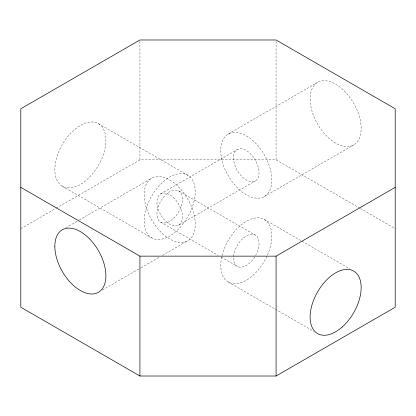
<?xml version="1.0" encoding="UTF-8"?>
<svg xmlns="http://www.w3.org/2000/svg" width="416" height="416" viewBox="0 0 416 416"><rect width="100%" height="100%" fill="white"/><g stroke="black" fill="none" stroke-linecap="round" stroke-linejoin="round"><path stroke-width="0.31" stroke-dasharray="2.08 1.56" d="M20.8 228.634L55.64 208.52M56.202 208.198L139.927 159.858L276.073 159.858L359.798 208.198M65.686 227.843L78.608 220.386M79.17 220.059L151.658 178.209M228.238 133.994L317.585 82.41M160.685 193.84L237.266 149.625M178.734 225.108L255.315 180.892M102.346 290.051L140.556 267.987M141.118 267.665L159.666 256.958M162.474 255.336L187.762 240.739M264.342 196.524L353.688 144.94M360.36 208.52L395.2 228.634M98.415 123.677A36.104 20.842 -60 0 1 86.97 179.603A36.104 20.842 -60 0 1 55.708 161.548A36.104 20.842 -60 0 1 98.415 123.677L187.762 175.261A36.104 20.842 -60 0 1 176.316 231.182A36.104 20.842 -60 0 1 145.054 213.132A36.104 20.842 -60 0 1 187.762 175.261M264.342 219.476A36.104 20.842 -60 0 1 252.897 275.397A36.104 20.842 -60 0 1 221.634 257.348A36.104 20.842 -60 0 1 264.342 219.476L301.428 240.89M301.99 241.212L349.752 268.788M178.734 190.892A18.049 10.421 -60 0 1 173.014 218.858A18.049 10.421 -60 0 1 157.378 209.83A18.049 10.421 -60 0 1 178.734 190.892L255.315 235.108M160.685 222.16L218.26 255.398M221.057 257.015L237.266 266.375M62.312 186.207L151.658 237.791M228.238 282.006L274.882 308.932M275.444 309.254L313.654 331.318M276.073 41.283L276.073 159.858M139.927 41.283L139.927 159.858M233.605 256.417A18.049 10.421 -60 0 1 251.638 234.27A18.049 10.421 -60 0 1 255.606 255.44M254.712 256.958A18.049 10.421 -60 0 1 240.594 267.218A18.049 10.421 -60 0 1 233.563 256.989M310.107 98.94A36.104 20.842 60 0 0 348.4 146.572A36.104 20.842 60 0 0 348.4 95.519A36.104 20.842 60 0 0 310.107 98.94M156.946 202.103A18.049 10.421 60 0 0 176.093 225.919A18.049 10.421 60 0 0 176.093 200.392A18.049 10.421 60 0 0 156.946 202.103M233.527 157.893A18.049 10.421 60 0 0 252.673 181.709A18.049 10.421 60 0 0 252.673 156.182A18.049 10.421 60 0 0 233.527 157.893M220.766 150.519A36.104 20.842 60 0 0 259.054 198.156A36.104 20.842 60 0 0 259.054 147.103A36.104 20.842 60 0 0 220.766 150.519M144.18 194.735A36.104 20.842 60 0 0 182.473 242.372A36.104 20.842 60 0 0 182.473 191.313A36.104 20.842 60 0 0 144.18 194.735"/><path stroke-width="0.62" d="M20.8 187.366L139.927 256.142L276.073 256.142L395.2 187.366M276.073 376.012L395.2 307.237L395.2 108.763L276.073 39.988L139.927 39.988L20.8 108.763L20.8 307.237L139.927 376.012L276.073 376.012L276.073 256.142M139.927 256.142L139.927 376.012M342.243 326.981A36.104 20.842 -60 0 0 353.688 271.06A36.104 20.842 -60 0 0 310.981 308.932A36.104 20.842 -60 0 0 342.243 326.981M54.834 246.319A36.104 20.842 60 0 0 93.127 293.951A36.104 20.842 60 0 0 93.127 242.897A36.104 20.842 60 0 0 54.834 246.319"/></g></svg>
